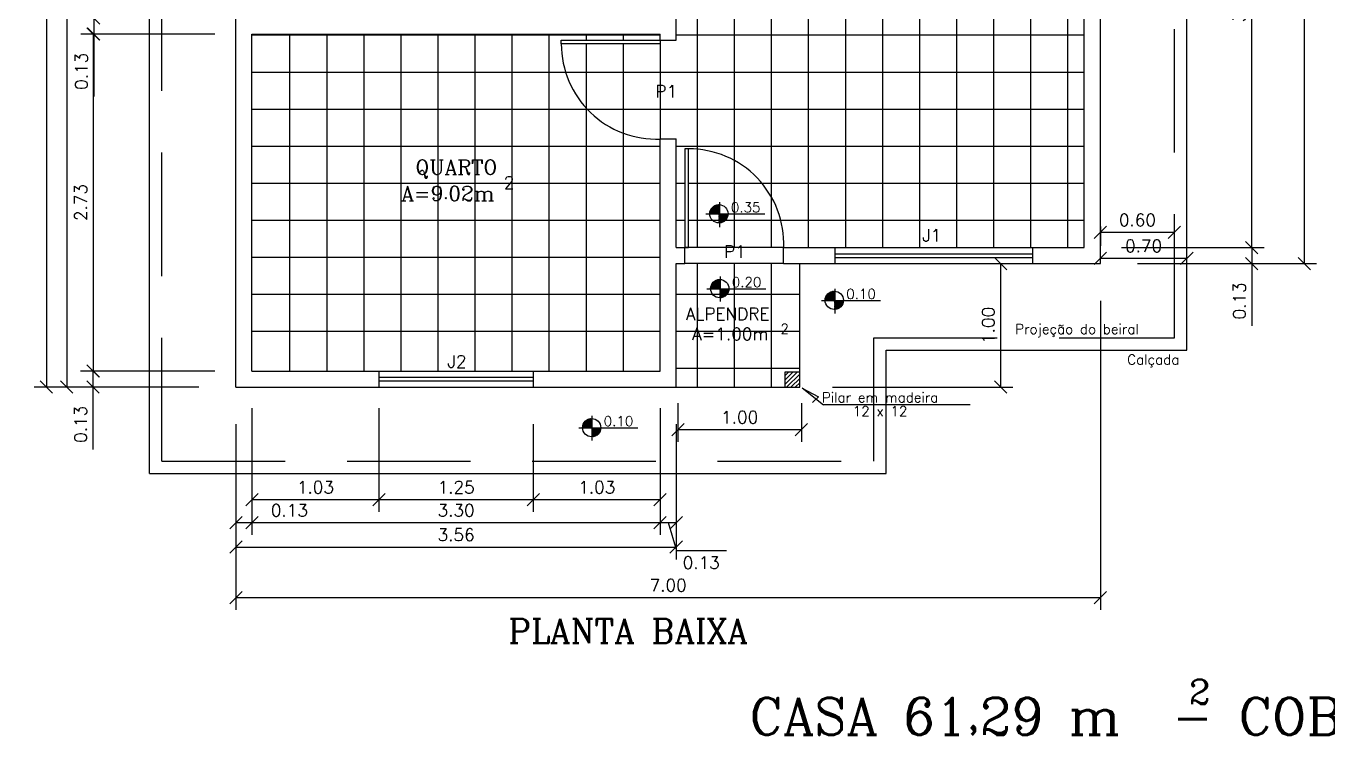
# Model space of a CAD drawing. Extents: x -36 to 60, y 199 to 483.
# Drawn here: x 37.74 to 48.29, y 228.69 to 234.43 of the extents above; entities that cross this region are included whole.
import ezdxf

# ---------------------------------------------------------------- set-up
doc = ezdxf.new("R2010")
doc.units = 0
doc.header["$LTSCALE"] = 20
doc.linetypes.add('DASHED2', pattern=[0.375, 0.25, -0.125])
doc.layers.get('0').update_dxf_attribs({"linetype": 'CONTINUOUS'})
doc.layers.get('DEFPOINTS').update_dxf_attribs({"linetype": 'CONTINUOUS'})
for name, color, linetype in [('COTAS', 30, 'CONTINUOUS'), ('JANELA', 5, 'CONTINUOUS'), ('PAREDE', 7, 'CONTINUOUS'), ('PISO', 244, 'CONTINUOUS'), ('PORTA', 1, 'CONTINUOUS'), ('TEXTO', 1, 'CONTINUOUS')]:
    doc.layers.add(name, color=color, linetype=linetype)
doc.styles.add('ROMANC', font='romanc')
doc.dimstyles.get("Standard").update_dxf_attribs({"dimscale": 0, "dimtxt": 0.1, "dimasz": 0.05, "dimexe": 0.1, "dimexo": 0.062, "dimgap": 0.05, "dimtad": 1, "dimtoh": 1, "dimzin": 0, "dimtxsty": 'ROMANC', "dimblk1": 'DOT', "dimblk2": 'DOT', "dimsah": 1, "dimcen": 0.09, "dimclrd": 202, "dimclre": 202, "dimclrt": 244, "dimazin": 3, "dimtfac": 1, "dimtofl": 0, "dimtmove": 0, "dimatfit": 3, "dimtolj": 1, "dimtzin": 0})

# ---------------------------------------------------------------- blocks, each defined once
blk = doc.blocks.new('_OBLIQUE')
at = {"color": 0, "linetype": 'BYBLOCK'}
blk.add_line((-0.5, -0.5), (0.5, 0.5), dxfattribs=at)
blk = doc.blocks.new('*D172')
at = {"color": 30, "linetype": 'BYBLOCK'}
for p, q in [((-26.782, 222.185), (-26.782, 219.68)), ((-33.782, 221.185), (-33.782, 219.68)), ((-33.782, 219.78), (-26.782, 219.78))]:
    blk.add_line(p, q, dxfattribs=at)
at = {"layer": 'DEFPOINTS', "color": 0, "linetype": 'BYBLOCK'}
for p in [(-26.782, 222.485), (-33.782, 221.485), (-26.782, 219.78)]:
    blk.add_point(p, dxfattribs=at)
at = {"color": 30, "linetype": 'BYBLOCK', "xscale": 0.1, "yscale": 0.1, "zscale": 0.1, "rotation": 180}
blk.add_blockref('_OBLIQUE', (-33.782, 219.78), dxfattribs=at)
at = {"color": 30, "linetype": 'BYBLOCK', "xscale": 0.1, "yscale": 0.1, "zscale": 0.1}
blk.add_blockref('_OBLIQUE', (-26.782, 219.78), dxfattribs=at)
at = {"color": 244, "linetype": 'BYBLOCK', "insert": (-30.282, 219.88), "char_height": 0.1, "attachment_point": 5, "style": 'ROMANC'}
blk.add_mtext('\\A1;7.00', dxfattribs=at)
blk = doc.blocks.new('*D161')
at = {"color": 30, "linetype": 'BYBLOCK'}
for p, q in [((-32.347, 230.935), (-35.416, 230.935)), ((-35.316, 230.935), (-35.316, 221.485)), ((-34.082, 221.485), (-35.416, 221.485))]:
    blk.add_line(p, q, dxfattribs=at)
at = {"layer": 'DEFPOINTS', "color": 0, "linetype": 'BYBLOCK'}
for p in [(-32.047, 230.935), (-35.316, 221.485), (-33.782, 221.485)]:
    blk.add_point(p, dxfattribs=at)
at = {"color": 30, "linetype": 'BYBLOCK', "xscale": 0.1, "yscale": 0.1, "zscale": 0.1}
for p, rotation in [((-35.316, 230.935), 90), ((-35.316, 221.485), 270)]:
    blk.add_blockref('_OBLIQUE', p, dxfattribs=dict(at, rotation=rotation))
at = {"color": 244, "linetype": 'BYBLOCK', "insert": (-35.416, 226.21), "char_height": 0.1, "attachment_point": 5, "rotation": 90, "style": 'ROMANC'}
blk.add_mtext('\\A1;9.45', dxfattribs=at)
blk = doc.blocks.new('*D160')
at = {"color": 30, "linetype": 'BYBLOCK'}
for p, q in [((-34.082, 229.535), (-35.252, 229.535)), ((-35.152, 229.535), (-35.152, 221.485)), ((-34.082, 221.485), (-35.252, 221.485))]:
    blk.add_line(p, q, dxfattribs=at)
at = {"layer": 'DEFPOINTS', "color": 0, "linetype": 'BYBLOCK'}
for p in [(-33.782, 229.535), (-35.152, 221.485), (-33.782, 221.485)]:
    blk.add_point(p, dxfattribs=at)
at = {"color": 30, "linetype": 'BYBLOCK', "xscale": 0.1, "yscale": 0.1, "zscale": 0.1}
for p, rotation in [((-35.152, 229.535), 90), ((-35.152, 221.485), 270)]:
    blk.add_blockref('_OBLIQUE', p, dxfattribs=dict(at, rotation=rotation))
at = {"color": 244, "linetype": 'BYBLOCK', "insert": (-35.252, 225.51), "char_height": 0.1, "attachment_point": 5, "rotation": 90, "style": 'ROMANC'}
blk.add_mtext('\\A1;8.05', dxfattribs=at)
blk = doc.blocks.new('*D159')
at = {"color": 30, "linetype": 'BYBLOCK'}
for p, q in [((-33.952, 221.615), (-35.04, 221.615)), ((-34.94, 221.615), (-34.94, 221.485)), ((-34.082, 221.485), (-35.04, 221.485)), ((-34.94, 221.485), (-34.94, 220.98))]:
    blk.add_line(p, q, dxfattribs=at)
at = {"layer": 'DEFPOINTS', "color": 0, "linetype": 'BYBLOCK'}
for p in [(-33.652, 221.615), (-34.94, 221.485), (-33.782, 221.485)]:
    blk.add_point(p, dxfattribs=at)
at = {"color": 30, "linetype": 'BYBLOCK', "xscale": 0.1, "yscale": 0.1, "zscale": 0.1}
for p, rotation in [((-34.94, 221.615), 90), ((-34.94, 221.485), 270)]:
    blk.add_blockref('_OBLIQUE', p, dxfattribs=dict(at, rotation=rotation))
at = {"color": 244, "linetype": 'BYBLOCK', "insert": (-35.04, 221.183), "char_height": 0.1, "attachment_point": 5, "rotation": 90, "style": 'ROMANC'}
blk.add_mtext('\\A1;0.13', dxfattribs=at)
blk = doc.blocks.new('*D158')
at = {"color": 30, "linetype": 'BYBLOCK'}
for p, q in [((-33.952, 224.345), (-35.038, 224.345)), ((-34.938, 224.345), (-34.938, 221.615)), ((-33.952, 221.615), (-35.038, 221.615))]:
    blk.add_line(p, q, dxfattribs=at)
at = {"layer": 'DEFPOINTS', "color": 0, "linetype": 'BYBLOCK'}
for p in [(-33.652, 224.345), (-34.938, 221.615), (-33.652, 221.615)]:
    blk.add_point(p, dxfattribs=at)
at = {"color": 30, "linetype": 'BYBLOCK', "xscale": 0.1, "yscale": 0.1, "zscale": 0.1}
for p, rotation in [((-34.938, 224.345), 90), ((-34.938, 221.615), 270)]:
    blk.add_blockref('_OBLIQUE', p, dxfattribs=dict(at, rotation=rotation))
at = {"color": 244, "linetype": 'BYBLOCK', "insert": (-35.038, 222.98), "char_height": 0.1, "attachment_point": 5, "rotation": 90, "style": 'ROMANC'}
blk.add_mtext('\\A1;2.73', dxfattribs=at)
blk = doc.blocks.new('*D157')
at = {"color": 30, "linetype": 'BYBLOCK'}
for p, q in [((-33.952, 224.475), (-35.033, 224.475)), ((-34.933, 224.475), (-34.933, 224.345)), ((-33.952, 224.345), (-35.033, 224.345)), ((-34.933, 224.345), (-34.933, 223.84))]:
    blk.add_line(p, q, dxfattribs=at)
at = {"layer": 'DEFPOINTS', "color": 0, "linetype": 'BYBLOCK'}
for p in [(-33.652, 224.475), (-34.933, 224.345), (-33.652, 224.345)]:
    blk.add_point(p, dxfattribs=at)
at = {"color": 30, "linetype": 'BYBLOCK', "xscale": 0.1, "yscale": 0.1, "zscale": 0.1}
for p, rotation in [((-34.933, 224.475), 90), ((-34.933, 224.345), 270)]:
    blk.add_blockref('_OBLIQUE', p, dxfattribs=dict(at, rotation=rotation))
at = {"color": 244, "linetype": 'BYBLOCK', "insert": (-35.033, 224.043), "char_height": 0.1, "attachment_point": 5, "rotation": 90, "style": 'ROMANC'}
blk.add_mtext('\\A1;0.13', dxfattribs=at)
blk = doc.blocks.new('*D142')
at = {"color": 30, "linetype": 'BYBLOCK'}
for p, q in [((-33.782, 221.185), (-33.782, 220.088)), ((-30.217, 221.185), (-30.217, 220.088)), ((-33.782, 220.188), (-30.217, 220.188))]:
    blk.add_line(p, q, dxfattribs=at)
at = {"layer": 'DEFPOINTS', "color": 0, "linetype": 'BYBLOCK'}
for p in [(-33.782, 221.485), (-30.217, 221.485), (-30.217, 220.188)]:
    blk.add_point(p, dxfattribs=at)
at = {"color": 30, "linetype": 'BYBLOCK', "xscale": 0.1, "yscale": 0.1, "zscale": 0.1, "rotation": 180}
blk.add_blockref('_OBLIQUE', (-33.782, 220.188), dxfattribs=at)
at = {"color": 30, "linetype": 'BYBLOCK', "xscale": 0.1, "yscale": 0.1, "zscale": 0.1}
blk.add_blockref('_OBLIQUE', (-30.217, 220.188), dxfattribs=at)
at = {"color": 244, "linetype": 'BYBLOCK', "insert": (-31.999, 220.288), "char_height": 0.1, "attachment_point": 5, "style": 'ROMANC'}
blk.add_mtext('\\A1;3.56', dxfattribs=at)
blk = doc.blocks.new('*D140')
at = {"color": 30, "linetype": 'BYBLOCK'}
for p, q in [((-30.347, 221.315), (-30.347, 220.287)), ((-33.652, 220.387), (-30.347, 220.387))]:
    blk.add_line(p, q, dxfattribs=at)
at = {"layer": 'DEFPOINTS', "color": 0, "linetype": 'BYBLOCK'}
for p in [(-33.652, 221.615), (-30.347, 221.615), (-30.347, 220.387)]:
    blk.add_point(p, dxfattribs=at)
at = {"color": 30, "linetype": 'BYBLOCK', "xscale": 0.1, "yscale": 0.1, "zscale": 0.1, "rotation": 180}
blk.add_blockref('_OBLIQUE', (-33.652, 220.387), dxfattribs=at)
at = {"color": 30, "linetype": 'BYBLOCK', "xscale": 0.1, "yscale": 0.1, "zscale": 0.1}
blk.add_blockref('_OBLIQUE', (-30.347, 220.387), dxfattribs=at)
at = {"color": 244, "linetype": 'BYBLOCK', "insert": (-31.999, 220.487), "char_height": 0.1, "attachment_point": 5, "style": 'ROMANC'}
blk.add_mtext('\\A1;3.30', dxfattribs=at)
blk = doc.blocks.new('*D138')
at = {"color": 30, "linetype": 'BYBLOCK'}
for p, q in [((-30.347, 221.315), (-30.347, 220.474)), ((-31.374, 220.574), (-30.347, 220.574))]:
    blk.add_line(p, q, dxfattribs=at)
at = {"layer": 'DEFPOINTS', "color": 0, "linetype": 'BYBLOCK'}
for p in [(-30.347, 221.615), (-31.374, 221.485), (-30.347, 220.574)]:
    blk.add_point(p, dxfattribs=at)
at = {"color": 30, "linetype": 'BYBLOCK', "xscale": 0.1, "yscale": 0.1, "zscale": 0.1, "rotation": 180}
blk.add_blockref('_OBLIQUE', (-31.374, 220.574), dxfattribs=at)
at = {"color": 30, "linetype": 'BYBLOCK', "xscale": 0.1, "yscale": 0.1, "zscale": 0.1}
blk.add_blockref('_OBLIQUE', (-30.347, 220.574), dxfattribs=at)
at = {"color": 244, "linetype": 'BYBLOCK', "insert": (-30.86, 220.674), "char_height": 0.1, "attachment_point": 5, "style": 'ROMANC'}
blk.add_mtext('\\A1;1.03', dxfattribs=at)
blk = doc.blocks.new('*X3')
at = {"color": 0, "linetype": 'CONTINUOUS', "ltscale": 0.05}
for p, q in [((-55.447, 9.883), (-55.373, 9.957)), ((-55.447, 9.887), (-55.377, 9.956)), ((-55.446, 9.89), (-55.381, 9.956)), ((-55.446, 9.894), (-55.385, 9.956)), ((-55.445, 9.899), (-55.389, 9.955)), ((-55.444, 9.882), (-55.372, 9.954)), ((-55.444, 9.904), (-55.394, 9.953)), ((-55.442, 9.909), (-55.399, 9.952)), ((-55.44, 9.882), (-55.372, 9.951)), ((-55.439, 9.915), (-55.405, 9.949)), ((-55.437, 9.882), (-55.372, 9.947)), ((-55.434, 9.924), (-55.414, 9.944)), ((-55.433, 9.882), (-55.372, 9.943)), ((-55.43, 9.882), (-55.372, 9.94)), ((-55.426, 9.882), (-55.372, 9.936)), ((-55.423, 9.882), (-55.372, 9.933)), ((-55.419, 9.882), (-55.372, 9.929)), ((-55.416, 9.882), (-55.372, 9.926)), ((-55.412, 9.882), (-55.372, 9.922)), ((-55.409, 9.882), (-55.372, 9.919)), ((-55.405, 9.882), (-55.372, 9.915)), ((-55.402, 9.882), (-55.372, 9.912)), ((-55.398, 9.882), (-55.372, 9.908)), ((-55.394, 9.882), (-55.372, 9.905)), ((-55.391, 9.882), (-55.372, 9.901)), ((-55.387, 9.882), (-55.372, 9.897)), ((-55.384, 9.882), (-55.372, 9.894)), ((-55.38, 9.882), (-55.372, 9.89)), ((-55.377, 9.882), (-55.372, 9.887)), ((-55.373, 9.882), (-55.372, 9.883)), ((-55.372, 9.88), (-55.37, 9.882)), ((-55.372, 9.876), (-55.366, 9.882)), ((-55.372, 9.873), (-55.363, 9.882)), ((-55.372, 9.869), (-55.359, 9.882)), ((-55.372, 9.866), (-55.356, 9.882)), ((-55.372, 9.862), (-55.352, 9.882)), ((-55.372, 9.859), (-55.348, 9.882)), ((-55.372, 9.855), (-55.345, 9.882)), ((-55.372, 9.852), (-55.341, 9.882)), ((-55.372, 9.848), (-55.338, 9.882)), ((-55.372, 9.844), (-55.334, 9.882)), ((-55.372, 9.841), (-55.331, 9.882)), ((-55.372, 9.837), (-55.327, 9.882)), ((-55.372, 9.834), (-55.324, 9.882)), ((-55.372, 9.83), (-55.32, 9.882)), ((-55.372, 9.827), (-55.317, 9.882)), ((-55.372, 9.823), (-55.313, 9.882)), ((-55.372, 9.82), (-55.31, 9.882)), ((-55.372, 9.816), (-55.306, 9.882)), ((-55.372, 9.813), (-55.303, 9.882)), ((-55.372, 9.809), (-55.299, 9.882)), ((-55.369, 9.809), (-55.299, 9.879)), ((-55.365, 9.809), (-55.299, 9.875)), ((-55.361, 9.809), (-55.3, 9.871)), ((-55.357, 9.81), (-55.3, 9.867)), ((-55.352, 9.811), (-55.302, 9.862)), ((-55.347, 9.813), (-55.303, 9.856)), ((-55.34, 9.816), (-55.306, 9.85)), ((-55.332, 9.82), (-55.311, 9.842))]:
    blk.add_line(p, q, dxfattribs=at)
blk = doc.blocks.new('*D136')
at = {"color": 30, "linetype": 'BYBLOCK'}
for p, q in [((-33.652, 221.315), (-33.652, 220.474)), ((-32.624, 221.315), (-32.624, 220.474)), ((-33.652, 220.574), (-32.624, 220.574))]:
    blk.add_line(p, q, dxfattribs=at)
at = {"layer": 'DEFPOINTS', "color": 0, "linetype": 'BYBLOCK'}
for p in [(-33.652, 221.615), (-32.624, 221.615), (-32.624, 220.574)]:
    blk.add_point(p, dxfattribs=at)
at = {"color": 30, "linetype": 'BYBLOCK', "xscale": 0.1, "yscale": 0.1, "zscale": 0.1, "rotation": 180}
blk.add_blockref('_OBLIQUE', (-33.652, 220.574), dxfattribs=at)
at = {"color": 30, "linetype": 'BYBLOCK', "xscale": 0.1, "yscale": 0.1, "zscale": 0.1}
blk.add_blockref('_OBLIQUE', (-32.624, 220.574), dxfattribs=at)
at = {"color": 244, "linetype": 'BYBLOCK', "insert": (-33.138, 220.674), "char_height": 0.1, "attachment_point": 5, "style": 'ROMANC'}
blk.add_mtext('\\A1;1.03', dxfattribs=at)
blk = doc.blocks.new('*D139')
at = {"color": 30, "linetype": 'BYBLOCK'}
for p, q in [((-33.652, 221.315), (-33.652, 220.287)), ((-33.782, 221.185), (-33.782, 220.287)), ((-33.782, 220.387), (-33.652, 220.387)), ((-33.652, 220.387), (-33.147, 220.387))]:
    blk.add_line(p, q, dxfattribs=at)
at = {"layer": 'DEFPOINTS', "color": 0, "linetype": 'BYBLOCK'}
for p in [(-33.652, 221.615), (-33.782, 221.485), (-33.652, 220.387)]:
    blk.add_point(p, dxfattribs=at)
at = {"color": 30, "linetype": 'BYBLOCK', "xscale": 0.1, "yscale": 0.1, "zscale": 0.1, "rotation": 180}
blk.add_blockref('_OBLIQUE', (-33.782, 220.387), dxfattribs=at)
at = {"color": 30, "linetype": 'BYBLOCK', "xscale": 0.1, "yscale": 0.1, "zscale": 0.1}
blk.add_blockref('_OBLIQUE', (-33.652, 220.387), dxfattribs=at)
at = {"color": 244, "linetype": 'BYBLOCK', "insert": (-33.349, 220.487), "char_height": 0.1, "attachment_point": 5, "style": 'ROMANC'}
blk.add_mtext('\\A1;0.13', dxfattribs=at)
blk = doc.blocks.new('*D137')
at = {"color": 30, "linetype": 'BYBLOCK'}
for p, q in [((-31.374, 221.185), (-31.374, 220.474)), ((-32.624, 220.574), (-31.374, 220.574))]:
    blk.add_line(p, q, dxfattribs=at)
at = {"layer": 'DEFPOINTS', "color": 0, "linetype": 'BYBLOCK'}
for p in [(-32.624, 221.615), (-31.374, 221.485), (-31.374, 220.574)]:
    blk.add_point(p, dxfattribs=at)
at = {"color": 30, "linetype": 'BYBLOCK', "xscale": 0.1, "yscale": 0.1, "zscale": 0.1, "rotation": 180}
blk.add_blockref('_OBLIQUE', (-32.624, 220.574), dxfattribs=at)
at = {"color": 30, "linetype": 'BYBLOCK', "xscale": 0.1, "yscale": 0.1, "zscale": 0.1}
blk.add_blockref('_OBLIQUE', (-31.374, 220.574), dxfattribs=at)
at = {"color": 244, "linetype": 'BYBLOCK', "insert": (-31.999, 220.674), "char_height": 0.1, "attachment_point": 5, "style": 'ROMANC'}
blk.add_mtext('\\A1;1.25', dxfattribs=at)
blk = doc.blocks.new('*D166')
at = {"color": 30, "linetype": 'BYBLOCK'}
for p, q in [((-28.917, 222.485), (-27.49, 222.485)), ((-27.59, 222.485), (-27.59, 221.485)), ((-28.951, 221.485), (-27.49, 221.485))]:
    blk.add_line(p, q, dxfattribs=at)
at = {"layer": 'DEFPOINTS', "color": 0, "linetype": 'BYBLOCK'}
for p in [(-29.217, 222.485), (-29.251, 221.485), (-27.59, 221.485)]:
    blk.add_point(p, dxfattribs=at)
at = {"color": 30, "linetype": 'BYBLOCK', "xscale": 0.1, "yscale": 0.1, "zscale": 0.1}
for p, rotation in [((-27.59, 222.485), 90), ((-27.59, 221.485), 270)]:
    blk.add_blockref('_OBLIQUE', p, dxfattribs=dict(at, rotation=rotation))
at = {"color": 244, "linetype": 'BYBLOCK', "insert": (-27.69, 221.985), "char_height": 0.1, "attachment_point": 5, "rotation": 90, "style": 'ROMANC'}
blk.add_mtext('\\A1;1.00', dxfattribs=at)
blk = doc.blocks.new('*D141')
at = {"color": 30, "linetype": 'BYBLOCK'}
for p, q in [((-30.217, 221.185), (-30.217, 220.287)), ((-30.347, 220.387), (-30.217, 220.387)), ((-30.282, 220.387), (-30.214, 220.162)), ((-30.214, 220.162), (-29.809, 220.162))]:
    blk.add_line(p, q, dxfattribs=at)
at = {"layer": 'DEFPOINTS', "color": 0, "linetype": 'BYBLOCK'}
for p in [(-30.347, 221.615), (-30.217, 221.485), (-30.217, 220.387)]:
    blk.add_point(p, dxfattribs=at)
at = {"color": 30, "linetype": 'BYBLOCK', "xscale": 0.1, "yscale": 0.1, "zscale": 0.1, "rotation": 180}
blk.add_blockref('_OBLIQUE', (-30.347, 220.387), dxfattribs=at)
at = {"color": 30, "linetype": 'BYBLOCK', "xscale": 0.1, "yscale": 0.1, "zscale": 0.1}
blk.add_blockref('_OBLIQUE', (-30.217, 220.387), dxfattribs=at)
at = {"color": 244, "linetype": 'BYBLOCK', "insert": (-30.164, 220.062), "char_height": 0.1, "attachment_point": 4, "style": 'ROMANC'}
blk.add_mtext('\\A1;0.13', dxfattribs=at)
blk = doc.blocks.new('*D126')
at = {"color": 30, "linetype": 'BYBLOCK'}
for p, q in [((-30.203, 221.355), (-30.203, 221.041)), ((-29.203, 221.355), (-29.203, 221.041)), ((-30.203, 221.141), (-29.203, 221.141))]:
    blk.add_line(p, q, dxfattribs=at)
at = {"layer": 'DEFPOINTS', "color": 0, "linetype": 'BYBLOCK'}
for p in [(-30.203, 222.255), (-29.203, 222.255), (-29.203, 221.141)]:
    blk.add_point(p, dxfattribs=at)
at = {"color": 30, "linetype": 'BYBLOCK', "xscale": 0.1, "yscale": 0.1, "zscale": 0.1, "rotation": 180}
blk.add_blockref('_OBLIQUE', (-30.203, 221.141), dxfattribs=at)
at = {"color": 30, "linetype": 'BYBLOCK', "xscale": 0.1, "yscale": 0.1, "zscale": 0.1}
blk.add_blockref('_OBLIQUE', (-29.203, 221.141), dxfattribs=at)
at = {"color": 244, "linetype": 'BYBLOCK', "insert": (-29.703, 221.241), "char_height": 0.1, "attachment_point": 5, "style": 'ROMANC'}
blk.add_mtext('\\A1;1.00', dxfattribs=at)
blk = doc.blocks.new('*X14')
at = {"color": 0, "linetype": 'CONTINUOUS'}
for p, q in [((3.213, 223.088), (3.313, 223.188)), ((3.213, 223.123), (3.277, 223.188)), ((3.213, 223.159), (3.242, 223.188)), ((3.228, 223.068), (3.333, 223.173)), ((3.263, 223.068), (3.333, 223.137)), ((3.299, 223.068), (3.333, 223.102))]:
    blk.add_line(p, q, dxfattribs=at)
blk = doc.blocks.new('*D171')
at = {"color": 30, "linetype": 'BYBLOCK'}
for p, q in [((-26.29, 230.935), (-25.031, 230.935)), ((-25.131, 230.935), (-25.131, 222.485)), ((-26.29, 222.485), (-25.031, 222.485))]:
    blk.add_line(p, q, dxfattribs=at)
at = {"layer": 'DEFPOINTS', "color": 0, "linetype": 'BYBLOCK'}
for p in [(-26.59, 230.935), (-26.59, 222.485), (-25.131, 222.485)]:
    blk.add_point(p, dxfattribs=at)
at = {"color": 30, "linetype": 'BYBLOCK', "xscale": 0.1, "yscale": 0.1, "zscale": 0.1}
for p, rotation in [((-25.131, 230.935), 90), ((-25.131, 222.485), 270)]:
    blk.add_blockref('_OBLIQUE', p, dxfattribs=dict(at, rotation=rotation))
at = {"color": 244, "linetype": 'BYBLOCK', "insert": (-25.231, 226.71), "char_height": 0.1, "attachment_point": 5, "rotation": 90, "style": 'ROMANC'}
blk.add_mtext('\\A1;8.45', dxfattribs=at)
blk = doc.blocks.new('*D164')
at = {"color": 30, "linetype": 'BYBLOCK'}
for p, q in [((-26.612, 226.565), (-25.457, 226.565)), ((-25.557, 226.565), (-25.557, 222.615)), ((-26.612, 222.615), (-25.457, 222.615))]:
    blk.add_line(p, q, dxfattribs=at)
at = {"layer": 'DEFPOINTS', "color": 0, "linetype": 'BYBLOCK'}
for p in [(-26.912, 226.565), (-26.912, 222.615), (-25.557, 222.615)]:
    blk.add_point(p, dxfattribs=at)
at = {"color": 30, "linetype": 'BYBLOCK', "xscale": 0.1, "yscale": 0.1, "zscale": 0.1}
for p, rotation in [((-25.557, 226.565), 90), ((-25.557, 222.615), 270)]:
    blk.add_blockref('_OBLIQUE', p, dxfattribs=dict(at, rotation=rotation))
at = {"color": 244, "linetype": 'BYBLOCK', "insert": (-25.657, 224.59), "char_height": 0.1, "attachment_point": 5, "rotation": 90, "style": 'ROMANC'}
blk.add_mtext('\\A1;3.95', dxfattribs=at)
blk = doc.blocks.new('*D149')
at = {"color": 30, "linetype": 'BYBLOCK'}
for p, q in [((-26.782, 222.785), (-26.782, 222.839)), ((-26.182, 222.185), (-26.182, 222.839)), ((-26.782, 222.739), (-26.182, 222.739))]:
    blk.add_line(p, q, dxfattribs=at)
at = {"layer": 'DEFPOINTS', "color": 0, "linetype": 'BYBLOCK'}
for p in [(-26.182, 222.739), (-26.782, 222.485), (-26.182, 221.885)]:
    blk.add_point(p, dxfattribs=at)
at = {"color": 30, "linetype": 'BYBLOCK', "xscale": 0.1, "yscale": 0.1, "zscale": 0.1, "rotation": 180}
blk.add_blockref('_OBLIQUE', (-26.782, 222.739), dxfattribs=at)
at = {"color": 30, "linetype": 'BYBLOCK', "xscale": 0.1, "yscale": 0.1, "zscale": 0.1}
blk.add_blockref('_OBLIQUE', (-26.182, 222.739), dxfattribs=at)
at = {"color": 244, "linetype": 'BYBLOCK', "insert": (-26.482, 222.839), "char_height": 0.1, "attachment_point": 5, "style": 'ROMANC'}
blk.add_mtext('\\A1;0.60', dxfattribs=at)
blk = doc.blocks.new('*D165')
at = {"color": 30, "linetype": 'BYBLOCK'}
for p, q in [((-26.612, 222.615), (-25.456, 222.615)), ((-25.556, 222.615), (-25.556, 222.485)), ((-26.482, 222.485), (-25.456, 222.485)), ((-25.556, 222.485), (-25.556, 221.98))]:
    blk.add_line(p, q, dxfattribs=at)
at = {"layer": 'DEFPOINTS', "color": 0, "linetype": 'BYBLOCK'}
for p in [(-26.912, 222.615), (-26.782, 222.485), (-25.556, 222.485)]:
    blk.add_point(p, dxfattribs=at)
at = {"color": 30, "linetype": 'BYBLOCK', "xscale": 0.1, "yscale": 0.1, "zscale": 0.1}
for p, rotation in [((-25.556, 222.615), 90), ((-25.556, 222.485), 270)]:
    blk.add_blockref('_OBLIQUE', p, dxfattribs=dict(at, rotation=rotation))
at = {"color": 244, "linetype": 'BYBLOCK', "insert": (-25.656, 222.183), "char_height": 0.1, "attachment_point": 5, "rotation": 90, "style": 'ROMANC'}
blk.add_mtext('\\A1;0.13', dxfattribs=at)
blk = doc.blocks.new('*D150')
at = {"color": 30, "linetype": 'BYBLOCK'}
for p, q in [((-26.782, 222.785), (-26.782, 222.629)), ((-26.082, 222.085), (-26.082, 222.629)), ((-26.782, 222.529), (-26.082, 222.529))]:
    blk.add_line(p, q, dxfattribs=at)
at = {"layer": 'DEFPOINTS', "color": 0, "linetype": 'BYBLOCK'}
for p in [(-26.782, 222.485), (-26.082, 222.529), (-26.082, 221.785)]:
    blk.add_point(p, dxfattribs=at)
at = {"color": 30, "linetype": 'BYBLOCK', "xscale": 0.1, "yscale": 0.1, "zscale": 0.1, "rotation": 180}
blk.add_blockref('_OBLIQUE', (-26.782, 222.529), dxfattribs=at)
at = {"color": 30, "linetype": 'BYBLOCK', "xscale": 0.1, "yscale": 0.1, "zscale": 0.1}
blk.add_blockref('_OBLIQUE', (-26.082, 222.529), dxfattribs=at)
at = {"color": 244, "linetype": 'BYBLOCK', "insert": (-26.432, 222.629), "char_height": 0.1, "attachment_point": 5, "style": 'ROMANC'}
blk.add_mtext('\\A1;0.70', dxfattribs=at)

msp = doc.modelspace()

# ---------------------------------------------------------------- linework, layer by layer
at = {"layer": 'COTAS', "color": 244, "linetype": 'CONTINUOUS', "ltscale": 0.05}
for p, q in [((43.36, 233.002), (43.36, 232.802)), ((43.25, 232.909), (43.728, 232.909)), ((43.364, 232.4), (43.364, 232.199)), ((43.258, 232.302), (43.736, 232.302)), ((44.294, 232.301), (44.294, 232.101)), ((44.185, 232.207), (44.663, 232.207)), ((42.326, 231.273), (42.326, 231.073)), ((42.221, 231.176), (42.699, 231.176))]:
    msp.add_line(p, q, dxfattribs=at)
for centre in [(43.355, 232.909), (43.362, 232.303), (44.289, 232.208), (42.325, 231.176)]:
    msp.add_circle(centre, 0.074, dxfattribs=at)
at = {"layer": 'JANELA', "color": 1, "linetype": 'CONTINUOUS'}
for p, q in [((44.297, 232.635), (45.897, 232.635)), ((44.297, 232.505), (45.897, 232.505)), ((40.602, 231.635), (41.852, 231.635)), ((40.602, 231.505), (41.852, 231.505))]:
    msp.add_line(p, q, dxfattribs=at)
at = {"layer": 'JANELA', "color": 7, "linetype": 'CONTINUOUS'}
for p, q in [((44.297, 232.505), (44.297, 232.635)), ((45.897, 232.505), (45.897, 232.635)), ((40.602, 231.635), (40.602, 231.505)), ((41.852, 231.635), (41.852, 231.505))]:
    msp.add_line(p, q, dxfattribs=at)
at = {"layer": 'JANELA', "color": 5, "linetype": 'CONTINUOUS'}
for p, q in [((44.297, 232.585), (45.897, 232.585)), ((44.297, 232.555), (45.897, 232.555)), ((40.602, 231.585), (41.852, 231.585)), ((40.602, 231.555), (41.852, 231.555))]:
    msp.add_line(p, q, dxfattribs=at)
at = {"layer": 'PAREDE', "color": 244, "linetype": 'CONTINUOUS', "ltscale": 0.1}
for p, q in [((47.144, 231.805), (47.144, 241.655)), ((38.744, 230.805), (38.744, 240.255)), ((44.709, 231.805), (47.144, 231.805)), ((38.744, 230.805), (44.709, 230.805))]:
    msp.add_line(p, q, dxfattribs=at)
at = {"layer": 'PAREDE', "color": 30, "linetype": 'DASHED2', "ltscale": 0.2}
for p, q in [((47.044, 231.905), (47.044, 241.555)), ((38.844, 230.905), (38.844, 240.155)), ((44.609, 231.905), (47.044, 231.905)), ((38.844, 230.905), (44.609, 230.905))]:
    msp.add_line(p, q, dxfattribs=at)
at = {"layer": 'PAREDE', "color": 7, "linetype": 'CONTINUOUS'}
for p, q in [((46.444, 232.505), (46.444, 237.015)), ((46.314, 232.635), (46.314, 236.585)), ((43.009, 234.315), (43.009, 236.045)), ((39.444, 231.505), (39.444, 235.145)), ((39.574, 234.365), (42.879, 234.365)), ((39.574, 231.635), (39.574, 234.365)), ((42.879, 234.315), (42.879, 234.365)), ((42.879, 234.315), (43.009, 234.315)), ((42.879, 231.635), (42.879, 233.515)), ((42.879, 233.515), (43.009, 233.515)), ((43.009, 232.635), (43.009, 233.515)), ((43.009, 232.635), (43.079, 232.635)), ((43.079, 232.505), (43.079, 232.635)), ((43.879, 232.635), (44.297, 232.635)), ((43.879, 232.505), (43.879, 232.635)), ((45.897, 232.635), (46.314, 232.635)), ((42.879, 232.035), (42.879, 232.505)), ((43.009, 231.505), (43.009, 232.505)), ((43.009, 232.505), (43.079, 232.505)), ((43.879, 232.505), (44.297, 232.505)), ((45.897, 232.505), (46.444, 232.505)), ((39.574, 231.635), (40.602, 231.635)), ((41.852, 231.635), (42.879, 231.635)), ((39.444, 231.505), (40.602, 231.505)), ((41.852, 231.505), (43.009, 231.505))]:
    msp.add_line(p, q, dxfattribs=at)
at = {"layer": 'PAREDE', "color": 244, "linetype": 'CONTINUOUS'}
msp.add_line((44.199, 231.363), (45.39, 231.363), dxfattribs=at)
at = {"layer": 'PAREDE', "color": 1, "linetype": 'CONTINUOUS'}
msp.add_lwpolyline([(44.009, 231.505), (44.009, 231.625), (43.889, 231.625), (43.889, 231.505)], close=True, dxfattribs=at)
at = {"layer": 'PISO', "color": 30, "linetype": 'CONTINUOUS'}
for p, q in [((43.179, 240.725), (43.179, 232.635)), ((43.179, 240.725), (43.179, 232.635)), ((43.479, 240.725), (43.479, 232.635)), ((43.779, 237.915), (43.779, 232.635)), ((44.079, 236.585), (44.079, 232.635)), ((44.379, 236.585), (44.379, 232.635)), ((44.679, 236.585), (44.679, 232.635)), ((44.979, 236.585), (44.979, 232.635)), ((45.279, 236.585), (45.279, 232.635)), ((45.579, 236.585), (45.579, 232.635)), ((45.879, 236.585), (45.879, 232.635)), ((46.179, 236.585), (46.179, 232.635)), ((39.879, 234.365), (39.879, 231.635)), ((40.179, 234.365), (40.179, 231.635)), ((40.479, 234.365), (40.479, 231.635)), ((40.779, 234.365), (40.779, 231.635)), ((41.079, 234.365), (41.079, 231.635)), ((41.379, 234.365), (41.379, 231.635)), ((41.679, 234.365), (41.679, 231.635)), ((41.979, 234.365), (41.979, 231.635)), ((42.279, 234.365), (42.279, 234.315)), ((42.579, 234.365), (42.579, 234.315)), ((42.879, 234.355), (39.574, 234.355)), ((42.279, 234.285), (42.279, 231.635)), ((42.579, 234.285), (42.579, 231.635)), ((42.879, 234.315), (42.879, 233.515)), ((46.314, 234.355), (43.009, 234.355)), ((46.314, 234.055), (39.574, 234.055)), ((46.314, 233.755), (39.574, 233.755)), ((42.879, 233.455), (39.574, 233.455)), ((46.314, 233.455), (43.009, 233.455)), ((42.879, 233.155), (39.574, 233.155)), ((43.079, 233.155), (43.009, 233.155)), ((46.314, 233.155), (43.109, 233.155)), ((42.879, 232.855), (39.574, 232.855)), ((43.079, 232.855), (43.009, 232.855)), ((46.314, 232.855), (43.109, 232.855)), ((43.879, 232.635), (43.079, 232.635)), ((42.879, 232.555), (39.574, 232.555)), ((43.879, 232.505), (43.079, 232.505)), ((43.179, 232.505), (43.179, 231.505)), ((43.179, 232.505), (43.179, 231.505)), ((43.479, 232.505), (43.479, 231.505)), ((43.779, 232.505), (43.779, 231.505)), ((44.009, 231.625), (44.009, 232.505)), ((42.879, 232.255), (39.574, 232.255)), ((44.009, 232.255), (43.009, 232.255)), ((42.879, 231.955), (39.574, 231.955)), ((44.009, 231.955), (43.009, 231.955)), ((44.009, 231.655), (43.009, 231.655)), ((43.009, 231.505), (44.009, 231.505))]:
    msp.add_line(p, q, dxfattribs=at)
at = {"layer": 'PISO', "color": 30, "linetype": 'DASHED2', "ltscale": 0.2}
msp.add_line((44.609, 230.905), (44.609, 231.905), dxfattribs=at)
at = {"layer": 'PISO', "color": 244, "linetype": 'CONTINUOUS', "ltscale": 0.1}
msp.add_line((44.709, 230.805), (44.709, 231.805), dxfattribs=at)
at = {"layer": 'PORTA', "color": 1, "linetype": 'CONTINUOUS'}
for points in [[(42.879, 234.285), (42.079, 234.285), (42.079, 234.315), (42.879, 234.315)], [(43.079, 232.635), (43.109, 232.635), (43.109, 233.435), (43.079, 233.435)]]:
    msp.add_lwpolyline(points, close=True, dxfattribs=at)
at = {"layer": 'PORTA', "color": 244, "linetype": 'CONTINUOUS'}
for centre, start, end in [((42.85, 234.285), 180, 272.1894), ((43.109, 232.665), 357.8106, 90)]:
    msp.add_arc(centre, 0.771, start, end, dxfattribs=at)
at = {"layer": 'TEXTO', "color": 244, "linetype": 'CONTINUOUS'}
for p, q in [((44.029, 231.495), (44.162, 231.427)), ((44.202, 231.359), (44.029, 231.495)), ((44.162, 231.427), (44.113, 231.379))]:
    msp.add_line(p, q, dxfattribs=at)

# ---------------------------------------------------------------- block references
at = {"layer": 'COTAS', "color": 244, "linetype": 'CONTINUOUS', "ltscale": 0.05}
for p in [(98.727, 223.026), (98.735, 222.42), (99.662, 222.325), (97.698, 221.294)]:
    msp.add_blockref('*X3', p, dxfattribs=at)
at = {"layer": 'JANELA', "color": 1, "linetype": 'CONTINUOUS'}
msp.add_blockref('*X14', (40.676, 8.438), dxfattribs=at)

# ---------------------------------------------------------------- texts
at = {"layer": 'TEXTO', "color": 1, "ltscale": 0.3, "style": 'ROMANC'}
for s, p in [('P1', (42.841, 233.85)), ('J1', (45.002, 232.684)), ('P1', (43.396, 232.552)), ('J2', (41.157, 231.662))]:
    msp.add_text(s, height=0.1, rotation=360, dxfattribs=at).set_placement(p)
at = {"layer": 'TEXTO', "color": 1, "style": 'ROMANC'}
for s, height, p in [('QUARTO', 0.12, (40.897, 233.227)), ('2', 0.1, (41.613, 233.112)), ('A=9.02m', 0.12, (40.783, 233.013)), ('ALPENDRE', 0.1, (43.087, 232.048)), ('A=1.00m', 0.1, (43.138, 231.885)), ('2', 0.08, (43.853, 231.937))]:
    msp.add_text(s, height=height, dxfattribs=at).set_placement(p)
at = {"layer": 'TEXTO', "color": 244, "ltscale": 0.3, "style": 'ROMANC'}
for s, p in [('0.35', (43.452, 232.921)), ('0.20', (43.459, 232.315)), ('0.10', (44.386, 232.22)), ('Projeção do beiral', (45.754, 231.935)), ('Calçada', (46.662, 231.688)), ('Pilar em madeira', (44.189, 231.381)), ('12 x 12', (44.439, 231.27)), ('0.10', (42.422, 231.189))]:
    msp.add_text(s, height=0.08, rotation=360, dxfattribs=at).set_placement(p)
at = {"layer": 'TEXTO', "color": 5, "ltscale": 0.3, "style": 'ROMANC'}
for s, height, p in [('PLANTA BAIXA ', 0.196, (41.65, 229.431)), ('2', 0.2, (47.162, 228.936)), ('CASA 61,29 m  - COBERTURA TELHA CERÂMICA', 0.3, (43.602, 228.687))]:
    msp.add_text(s, height=height, dxfattribs=at).set_placement(p)

# ---------------------------------------------------------------- dimensions: what is measured, and where the dimension line sits
at = {"layer": 'COTAS', "color": 30, "linetype": 'CONTINUOUS'}
for base, p1, p2, picture, middle in [((37.91, 231.505), (41.179, 240.955), (39.444, 231.505), '*D161', (37.81, 236.23)), ((48.095, 232.505), (46.636, 240.955), (46.636, 232.505), '*D171', (47.995, 236.73)), ((38.074, 231.505), (39.444, 239.555), (39.444, 231.505), '*D160', (37.974, 235.53)), ((47.669, 232.635), (46.314, 236.585), (46.314, 232.635), '*D164', (47.569, 234.61)), ((38.293, 234.365), (39.574, 234.495), (39.574, 234.365), '*D157', (38.193, 234.063)), ((38.288, 231.635), (39.574, 234.365), (39.574, 231.635), '*D158', (38.188, 233)), ((47.67, 232.505), (46.314, 232.635), (46.444, 232.505), '*D165', (47.57, 232.203)), ((45.636, 231.505), (44.009, 232.505), (43.975, 231.505), '*D166', (45.536, 232.005)), ((38.286, 231.505), (39.574, 231.635), (39.444, 231.505), '*D159', (38.186, 231.203))]:
    dim = msp.add_linear_dim(base=base, p1=p1, p2=p2, angle=90, dimstyle='STANDARD', override={"dimtxt": 0.1, "dimasz": 0.1, "dimexo": 0.3, "dimtoh": 0, "dimblk1": 'OBLIQUE', "dimblk2": 'OBLIQUE', "dimclrd": 30, "dimclre": 30, "dimclrt": 244}, dxfattribs=at)
    dim.commit()
    dim.dimension.update_dxf_attribs({"geometry": picture, "text_midpoint": middle, "insert": (73.226, 10.02)})
for base, p1, p2, override, picture, middle, set_off in [((47.044, 232.759), (46.444, 232.505), (47.044, 231.905), {"dimtxt": 0.1, "dimasz": 0.1, "dimexo": 0.3, "dimtoh": 0, "dimblk1": 'OBLIQUE', "dimblk2": 'OBLIQUE', "dimclrd": 30, "dimclre": 30, "dimclrt": 244}, '*D149', (46.744, 232.859), (73.226, 10.02)), ((47.144, 232.55), (46.444, 232.505), (47.144, 231.805), {"dimtxt": 0.1, "dimasz": 0.1, "dimexo": 0.3, "dimtoh": 0, "dimblk1": 'OBLIQUE', "dimblk2": 'OBLIQUE', "dimclrd": 30, "dimclre": 30, "dimclrt": 244}, '*D150', (46.794, 232.65), (73.226, 10.02)), ((46.444, 229.801), (39.444, 231.505), (46.444, 232.505), {"dimtxt": 0.1, "dimasz": 0.1, "dimexo": 0.3, "dimtoh": 0, "dimblk1": 'OBLIQUE', "dimblk2": 'OBLIQUE', "dimclrd": 30, "dimclre": 30, "dimclrt": 244}, '*D172', (42.944, 229.901), (73.226, 10.02)), ((39.574, 230.407), (39.444, 231.505), (39.574, 231.635), {"dimtxt": 0.1, "dimasz": 0.1, "dimexo": 0.3, "dimtoh": 0, "dimblk1": 'OBLIQUE', "dimblk2": 'OBLIQUE', "dimclrd": 30, "dimclre": 30, "dimclrt": 244}, '*D139', (39.877, 230.507), (73.226, 10.02)), ((42.879385789, 230.406925687), (39.574385789, 231.635250379), (42.879385789, 231.635250379), {"dimtxt": 0.1, "dimasz": 0.1, "dimexo": 0.3, "dimtoh": 0, "dimblk1": 'OBLIQUE', "dimblk2": 'OBLIQUE', "dimse1": 1, "dimclrd": 30, "dimclre": 30, "dimclrt": 244}, '*D140', (41.226885789, 230.506925687), (73.225919421, 10.020207526)), ((40.602, 230.594), (39.574, 231.635), (40.602, 231.635), {"dimtxt": 0.1, "dimasz": 0.1, "dimexo": 0.3, "dimtoh": 0, "dimblk1": 'OBLIQUE', "dimblk2": 'OBLIQUE', "dimclrd": 30, "dimclre": 30, "dimclrt": 244}, '*D136', (40.088, 230.694), (73.226, 10.02)), ((41.852, 230.594), (40.602, 231.635), (41.852, 231.505), {"dimtxt": 0.1, "dimasz": 0.1, "dimexo": 0.3, "dimtoh": 0, "dimblk1": 'OBLIQUE', "dimblk2": 'OBLIQUE', "dimse1": 1, "dimclrd": 30, "dimclre": 30, "dimclrt": 244}, '*D137', (41.227, 230.694), (73.226, 10.02)), ((42.879, 230.594), (41.852, 231.505), (42.879, 231.635), {"dimtxt": 0.1, "dimasz": 0.1, "dimexo": 0.3, "dimtoh": 0, "dimblk1": 'OBLIQUE', "dimblk2": 'OBLIQUE', "dimse1": 1, "dimclrd": 30, "dimclre": 30, "dimclrt": 244}, '*D138', (42.366, 230.694), (73.226, 10.02)), ((43.009, 230.407), (42.879, 231.635), (43.009, 231.505), {"dimtxt": 0.1, "dimasz": 0.1, "dimexo": 0.3, "dimtoh": 0, "dimblk1": 'OBLIQUE', "dimblk2": 'OBLIQUE', "dimse1": 1, "dimclrd": 30, "dimclre": 30, "dimclrt": 244}, '*D141', (43.062, 230.082), (73.226, 10.02)), ((43.009385789, 230.208387069), (39.444385789, 231.505250379), (43.009385789, 231.505250379), {"dimtxt": 0.1, "dimasz": 0.1, "dimexo": 0.3, "dimtoh": 0, "dimblk1": 'OBLIQUE', "dimblk2": 'OBLIQUE', "dimclrd": 30, "dimclre": 30, "dimclrt": 244}, '*D142', (41.226885789, 230.308387069), (73.225919421, 10.020207526))]:
    dim = msp.add_linear_dim(base=base, p1=p1, p2=p2, dimstyle='STANDARD', override=override, dxfattribs=at)
    dim.commit()
    dim.dimension.update_dxf_attribs({"geometry": picture, "text_midpoint": middle, "insert": set_off})
at = {"layer": 'JANELA', "color": 1, "linetype": 'CONTINUOUS'}
dim = msp.add_linear_dim(base=(44.023, 231.161), p1=(43.023, 232.275), p2=(44.023, 232.275), dimstyle='STANDARD', override={"dimtxt": 0.1, "dimasz": 0.1, "dimexo": 0.9, "dimtoh": 0, "dimblk1": 'OBLIQUE', "dimblk2": 'OBLIQUE', "dimclrd": 30, "dimclre": 30, "dimclrt": 244}, dxfattribs=at)
dim.commit()
dim.dimension.update_dxf_attribs({"geometry": '*D126', "text_midpoint": (43.523, 231.261), "insert": (73.226, 10.02)})

doc.saveas('drawing.dxf')
